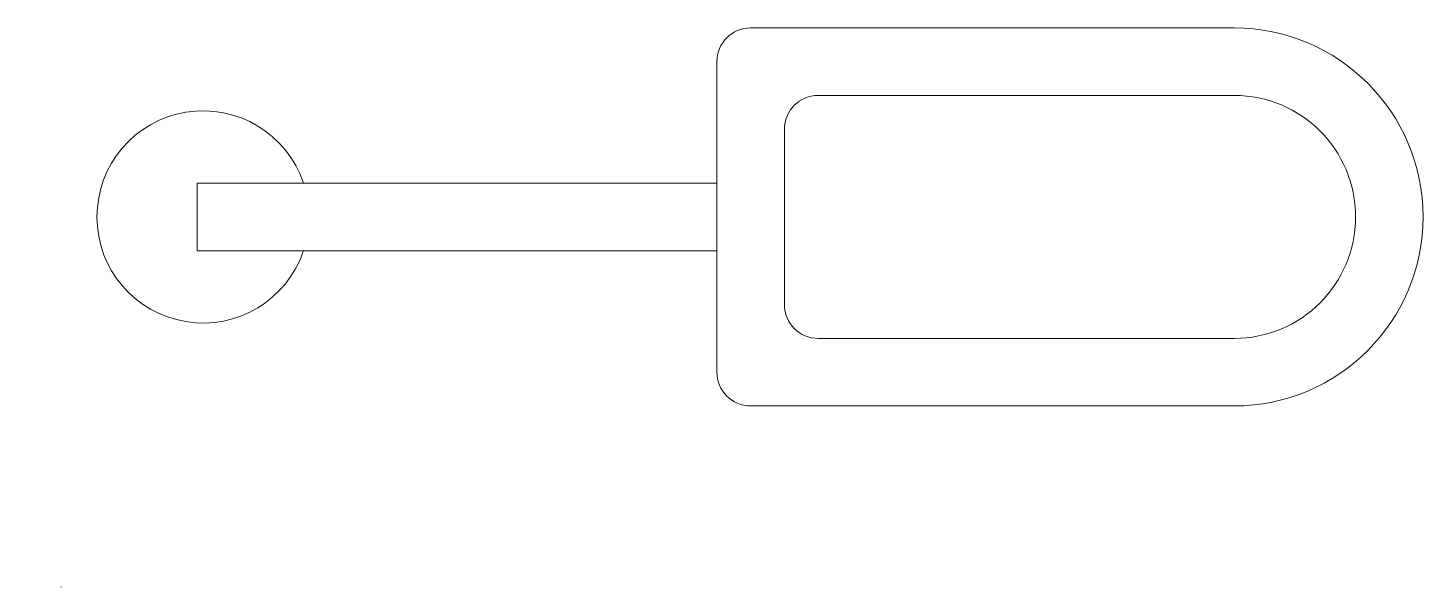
# Model space of a CAD drawing. Header units: metres. Extents: x -13194 to 152406, y -14653 to 29421.
# Drawn here: x 111994.7 to 112201.5, y 18460 to 18542.8 of the extents above; entities that cross this region are included whole.
import ezdxf

# ---------------------------------------------------------------- set-up
doc = ezdxf.new("R2010")
doc.units = ezdxf.units.M
doc.header["$LTSCALE"] = 100
doc.header["$MEASUREMENT"] = 0
doc.linetypes.add('DASHDOT2', pattern=[0.5, 0.25, -0.125, 0, -0.125])
doc.layers.get('0').update_dxf_attribs({"color": 9, "lineweight": 9})
doc.layers.add('06D', color=9, linetype='Continuous', lineweight=9)
doc.layers.add('24', color=9, linetype='DASHDOT2', lineweight=9)

# ---------------------------------------------------------------- blocks, each defined once
blk = doc.blocks.new('p-akslar_yeni')
at = {"layer": '24'}
blk.add_lwpolyline([(-2190, -6935), (6415, -6935)], dxfattribs=at)
blk = doc.blocks.new('A$C442D6FDD')
at = {"layer": '06D', "color": 9}
for p, q in [((8032.37, -741.72), (8104.03, -741.72)), ((8027.37, -746.72), (8027.37, -792.72)), ((8042.37, -751.72), (8104.03, -751.72)), ((8037.37, -756.72), (8037.37, -782.72)), ((7966.1, -764.72), (8027.37, -764.72)), ((7966.1, -774.72), (8027.37, -774.72)), ((8104.03, -787.72), (8042.37, -787.72)), ((8104.03, -797.72), (8032.37, -797.72))]:
    blk.add_line(p, q, dxfattribs=at)
blk.add_lwpolyline([(7966.1, -764.72), (7950.32, -764.72), (7950.32, -774.72), (7966.1, -774.72)], dxfattribs=at)
for centre, radius, start, end in [((8032.37, -746.72), 5, 90, 180), ((8104.03, -769.72), 28, 270, 90), ((8042.37, -756.72), 5, 90, 180), ((8104.03, -769.72), 18, 270, 90), ((7951.2, -769.72), 15.72, 18.5399, 341.4601), ((8042.37, -782.72), 5, 180, 270), ((8032.37, -792.72), 5, 180, 270)]:
    blk.add_arc(centre, radius, start, end, dxfattribs=at)

msp = doc.modelspace()

# ---------------------------------------------------------------- block references
msp.add_blockref('A$C442D6FDD', (104069.47, 19284.56))
at = {"layer": '24'}
msp.add_blockref('p-akslar_yeni', (105585, 25395), dxfattribs=at)

doc.saveas('drawing.dxf')
